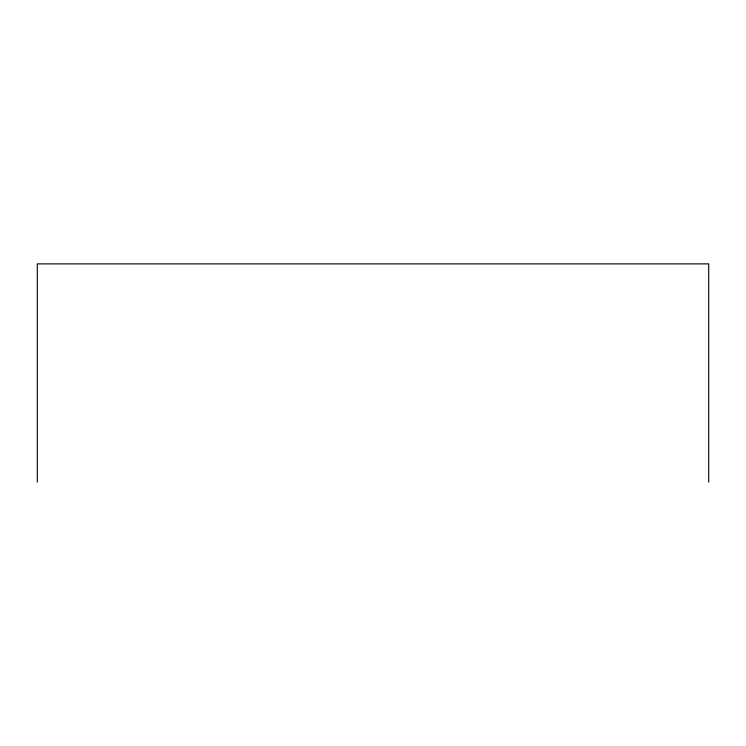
<?xml version="1.0" encoding="UTF-8"?>
<svg xmlns="http://www.w3.org/2000/svg" width="746" height="746" viewBox="0 0 746 746"><rect width="100%" height="100%" fill="white"/><g stroke="black" fill="none" stroke-linecap="round" stroke-linejoin="round"><path stroke-width="1.12" d="M708.7 482.121L708.7 263.879L37.3 263.879L37.3 482.121"/></g></svg>
